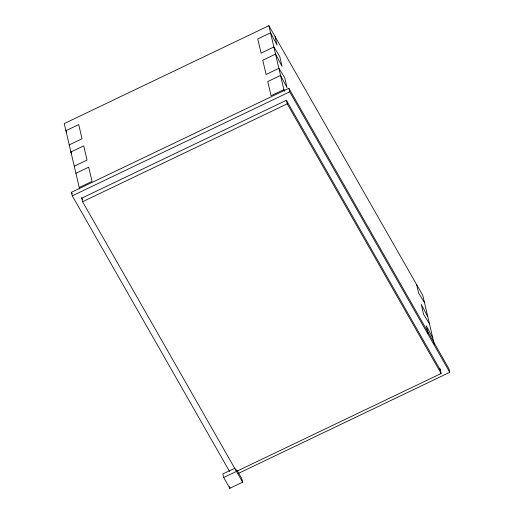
<?xml version="1.0" encoding="UTF-8"?>
<svg xmlns="http://www.w3.org/2000/svg" width="514" height="514" viewBox="0 0 514 514"><rect width="100%" height="100%" fill="white"/><g stroke="black" fill="none" stroke-linecap="round" stroke-linejoin="round"><path stroke-width="0.77" d="M434.279 344.393L422.784 295.377L268.886 25.7L64.25 123.578L79.58 188.934M69.249 144.89L82.041 138.774L78.706 124.568L65.914 130.684L66.64 132.04M70.913 151.99L71.639 153.352L70.913 151.99L83.705 145.873L87.039 160.085L74.247 166.202M278.877 68.298L266.091 74.44L262.763 60.234L275.549 54.111L282.038 66.319L279.706 56.379L273.885 47.012L261.093 53.128L257.765 38.923L270.55 32.806L277.04 45.007L275.041 36.488M75.911 173.302L88.704 167.185L92.038 181.391L79.246 187.514M229.546 471.422L72.275 195.834L71.44 192.281L288.862 88.286L448.915 368.75L449.75 372.303L238.104 473.529M72.275 195.834L289.697 91.833L288.862 88.286M440.273 369.964L286.382 100.288L81.745 198.166L82.542 199.56M234.93 468.183L222.851 473.959L223.686 477.512L229.842 488.3L242.634 482.183L82.581 201.719L287.21 103.841L286.382 100.288M223.686 477.512L441.108 373.517L439.945 368.544M278.884 68.323L284.705 77.691L287.037 87.631L280.548 75.423L267.755 81.54L271.09 95.752L283.882 89.635L284.711 90.972M424.448 302.483L418.627 293.115L416.623 284.589M429.447 323.794L423.626 314.427L421.294 304.481L427.783 316.688M289.697 91.833L449.75 372.303M287.21 103.841L441.108 373.517M237.179 470.541L241.798 478.63L242.634 482.183M71.44 192.281L72.236 193.669M432.782 338L426.292 325.792L428.085 333.438M268.886 25.7L284.216 91.055M235.977 469.263L236.472 471.396M81.578 197.453L82.581 201.719M229.842 487.278A7.145 3.534 -29.7 0 0 229.842 488.3L229.726 487.825A6.727 0.848 64.4 0 0 229.334 486.591"/></g></svg>
